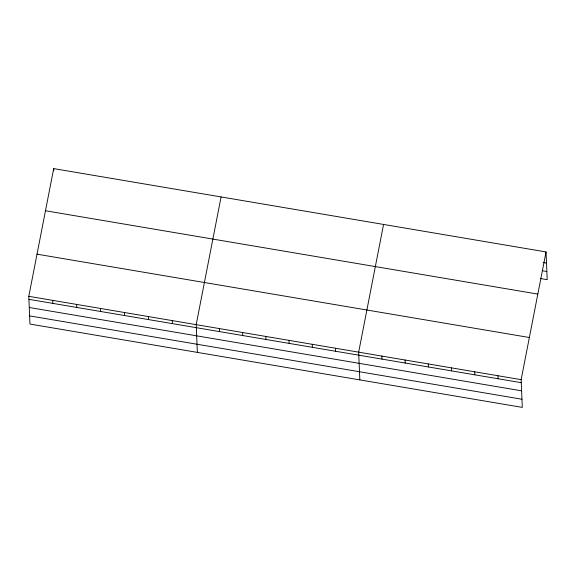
<?xml version="1.0" encoding="UTF-8"?>
<svg xmlns="http://www.w3.org/2000/svg" width="576" height="576" viewBox="0 0 576 576"><rect width="100%" height="100%" fill="white"/><g stroke="black" fill="none" stroke-linecap="round" stroke-linejoin="round"><path stroke-width="0.86" d="M546.041 251.942L521.143 379.663L522.302 407.398L29.959 324.058L28.8 296.323L53.698 168.602L546.041 251.942L547.2 279.677L540.324 278.51M221.09 196.934L196.193 324.662L197.359 352.397M383.566 224.438L358.668 352.159L359.834 379.894M543.067 262.534L546.509 263.117M542.563 270.792L546.862 271.519M45.482 210.751L537.826 294.091M37.015 254.174L529.358 337.514M28.8 296.323L521.143 379.663M28.93 299.34L521.266 382.68M29.268 307.498L521.611 390.838M29.621 315.9L521.964 399.24M497.93 375.732L498.06 378.749M474.725 371.808L474.847 374.825M451.512 367.877L451.634 370.894M428.299 363.946L428.429 366.962M405.094 360.022L405.216 363.038M381.881 356.09L382.003 359.107M335.462 348.235L335.585 351.252M312.25 344.304L312.372 347.321M289.037 340.373L289.166 343.39M265.831 336.449L265.954 339.458M242.618 332.518L242.741 335.534M219.406 328.586L219.535 331.603M172.282 320.609L172.411 323.626M148.37 316.562L148.493 319.579M124.452 312.516L124.582 315.533M100.541 308.47L100.67 311.486M76.63 304.416L76.752 307.433M53.698 168.602L53.791 170.863M52.711 300.37L52.841 303.386"/></g></svg>
